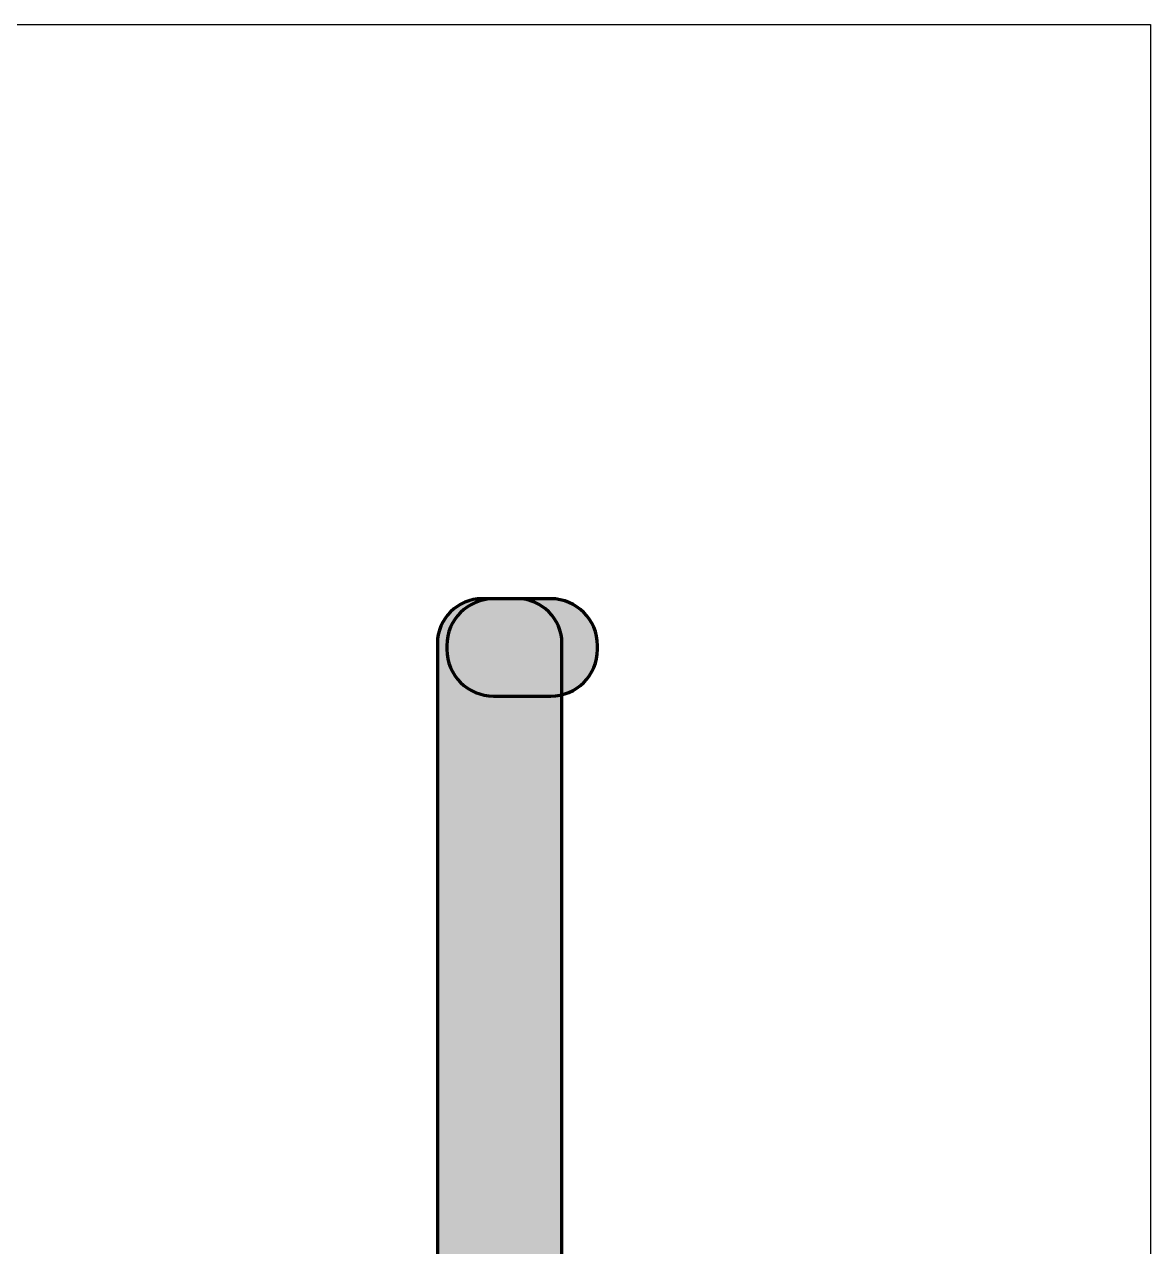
# Model space of a CAD drawing. Header units: inches. Extents: x -455 to 1024, y -792 to -26.
# Drawn here: x 734.8 to 1024, y -339.8 to -26 of the extents above; entities that cross this region are included whole.
import ezdxf

# ---------------------------------------------------------------- set-up
doc = ezdxf.new("R2010")
doc.units = ezdxf.units.IN
doc.header["$MEASUREMENT"] = 0
doc.layers.add('Box', color=7, linetype='Continuous')
doc.layers.add('Layer 1', color=7, linetype='Continuous')
picture_1 = doc.add_image_def('image1.png', size_in_pixel=(2720, 1532))

msp = doc.modelspace()

# ---------------------------------------------------------------- hatches: boundary and pattern name
at = {"layer": 'Box', "true_color": 0x231f20}
h = msp.add_hatch(color=250, dxfattribs=at)
h.dxf.hatch_style = 2
edge = h.paths.add_edge_path()
edge.add_spline(control_points=[(861.37, -582.25), (861.37, -582.25), (852.37, -582.25), (852.37, -582.25), (846.05, -582.25), (840.87, -577.08), (840.87, -570.75), (840.87, -570.75), (840.87, -184.95), (840.87, -184.95), (840.87, -178.62), (846.05, -173.45), (852.37, -173.45), (852.37, -173.45), (861.37, -173.45), (861.37, -173.45), (867.7, -173.45), (872.87, -178.62), (872.87, -184.95), (872.87, -184.95), (872.87, -570.75), (872.87, -570.75), (872.87, -577.08), (867.7, -582.25), (861.37, -582.25)], knot_values=[0, 0, 0, 0, 1, 1, 1, 2, 2, 2, 3, 3, 3, 4, 4, 4, 5, 5, 5, 6, 6, 6, 7, 7, 7, 8, 8, 8, 8], degree=3, periodic=1)
h = msp.add_hatch(color=250, dxfattribs=at)
h.dxf.hatch_style = 2
edge = h.paths.add_edge_path()
edge.add_spline(control_points=[(870, -198.45), (870, -198.45), (855.3, -198.45), (855.3, -198.45), (848.7, -198.45), (843.3, -193.05), (843.3, -186.45), (843.3, -186.45), (843.3, -185.45), (843.3, -185.45), (843.3, -178.85), (848.7, -173.45), (855.3, -173.45), (855.3, -173.45), (870, -173.45), (870, -173.45), (876.6, -173.45), (882, -178.85), (882, -185.45), (882, -185.45), (882, -186.45), (882, -186.45), (882, -193.05), (876.6, -198.45), (870, -198.45)], knot_values=[0, 0, 0, 0, 1, 1, 1, 2, 2, 2, 3, 3, 3, 4, 4, 4, 5, 5, 5, 6, 6, 6, 7, 7, 7, 8, 8, 8, 8], degree=3, periodic=1)

# ---------------------------------------------------------------- linework, layer by layer
at = {"layer": 'Box', "color": 250, "lineweight": 106, "true_color": 0x231f20}
for points in [[(861.37, -582.25), (861.37, -582.25), (852.37, -582.25), (852.37, -582.25), (846.05, -582.25), (840.87, -577.08), (840.87, -570.75), (840.87, -570.75), (840.87, -184.95), (840.87, -184.95), (840.87, -178.62), (846.05, -173.45), (852.37, -173.45), (852.37, -173.45), (861.37, -173.45), (861.37, -173.45), (867.7, -173.45), (872.87, -178.62), (872.87, -184.95), (872.87, -184.95), (872.87, -570.75), (872.87, -570.75), (872.87, -577.08), (867.7, -582.25), (861.37, -582.25)], [(870, -198.45), (870, -198.45), (855.3, -198.45), (855.3, -198.45), (848.7, -198.45), (843.3, -193.05), (843.3, -186.45), (843.3, -186.45), (843.3, -185.45), (843.3, -185.45), (843.3, -178.85), (848.7, -173.45), (855.3, -173.45), (855.3, -173.45), (870, -173.45), (870, -173.45), (876.6, -173.45), (882, -178.85), (882, -185.45), (882, -185.45), (882, -186.45), (882, -186.45), (882, -193.05), (876.6, -198.45), (870, -198.45)]]:
    msp.add_open_spline(points, degree=3, knots=[0, 0, 0, 0, 1, 1, 1, 2, 2, 2, 3, 3, 3, 4, 4, 4, 5, 5, 5, 6, 6, 6, 7, 7, 7, 8, 8, 8, 8], dxfattribs=at)

# ---------------------------------------------------------------- pictures from other files: only their frames are drawn
at = {"layer": 'Layer 1'}
image = msp.add_image(picture_1, insert=(-336, -792), size_in_units=(1360, 766), dxfattribs=at)

doc.saveas('drawing.dxf')
